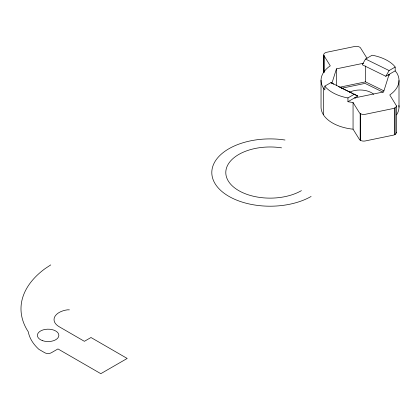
<?xml version="1.0" encoding="UTF-8"?>
<svg xmlns="http://www.w3.org/2000/svg" width="420" height="420" viewBox="0 0 420 420"><rect width="100%" height="100%" fill="white"/><g stroke="black" fill="none" stroke-linecap="round" stroke-linejoin="round"><path stroke-width="0.63" d="M331.879 83.38L336.446 68.849L363.641 63.226M365.536 59.026L362.24 64.738L385.817 76.272L395.178 70.864L395.178 67.058L393.876 65.425A38.981 22.507 0 0 0 373.532 55.471L372.089 55.241L365.536 59.026L389.114 70.56L395.178 67.058M385.817 76.272L389.114 70.56M50.752 264.899L45.108 268.616A112.513 64.958 0 0 0 28.277 331.795A70.681 40.808 0 0 0 38.939 349.377L44.767 352.742A4.662 2.693 0 0 0 51.361 352.742L57.955 348.931L100.816 373.679L127.197 358.449L90.988 337.512L84.383 341.313L59.099 326.681A17.388 10.038 0 0 1 54.71 316.843A17.388 10.038 0 0 1 67.431 309.829L69.395 309.844M366.98 58.244L360.439 47.775A4.662 2.693 0 0 0 360.108 47.465L359.987 47.366A4.662 2.693 0 0 0 354.727 46.478L326.807 52.253A4.662 2.693 0 0 0 325.526 52.657L325.364 52.736A4.662 2.693 0 0 0 323.752 55.109L323.778 55.23A4.662 2.693 0 0 0 323.925 55.582L330.283 65.835A38.981 22.507 0 0 0 323.321 87.98L324.86 89.906L324.86 86.1L330.929 82.598L357.798 96.038L347.949 101.724L347.949 97.918L354.501 94.138M347.949 101.724L353.057 102.533L359.352 112.67A4.662 2.693 0 0 0 360.181 113.5L360.323 113.594A4.662 2.693 0 0 0 365.316 114.298L393.23 108.523A4.662 2.693 0 0 0 394.832 107.961L394.979 107.877A4.662 2.693 0 0 0 396.322 106.024L396.317 105.903A4.662 2.693 0 0 0 396.218 105.425L389.755 94.941A38.981 22.507 0 0 0 396.716 72.796L395.178 70.864M321.038 80.278L321.038 106.927A38.981 22.507 0 0 0 353.057 129.187L359.352 139.325A4.662 2.693 0 0 0 360.181 140.154L360.323 140.243A4.662 2.693 0 0 0 365.316 140.947L393.23 135.172A4.662 2.693 0 0 0 394.832 134.61L394.979 134.526A4.662 2.693 0 0 0 396.322 132.678L396.317 105.903M311.12 196.46L309.666 197.264A58.291 33.652 0 0 1 213.995 181.687A58.291 33.652 0 0 1 281.468 139.545L285.007 140.018M340.237 87.103L365.536 81.868L383.806 90.809M341.659 88.237L365.059 83.396L383.087 92.222M354.501 97.944L383.596 91.922L389.114 74.366L389.114 75.637M347.949 97.918L346.505 97.692A38.981 22.507 0 0 1 326.161 87.738L324.86 86.1M338.347 86.52L350.138 92.29M351.314 92.867L352.495 93.445M353.671 94.022L357.798 96.038M330.929 82.598L333.674 84.184M396.322 132.678L396.317 132.557A4.662 2.693 0 0 0 396.26 132.195M399 80.498L399 107.153M394.979 107.877L394.979 134.526M394.832 107.961L394.832 134.61M365.536 66.003L365.536 81.868M360.323 113.594L360.323 140.243M360.181 113.5L360.181 140.154M353.057 102.533L353.057 129.187M336.446 68.849L336.446 85.349M323.993 55.697L323.993 72.597M323.925 55.582L323.925 72.487M323.752 55.109L323.752 72.665M323.321 87.98L323.321 114.634M301.423 190.638A44.3 25.578 0 0 1 227.304 179.172A44.3 25.578 0 0 1 281.563 147.845M398.906 105.473A38.981 22.507 0 0 1 396.585 114.844M349.534 92.201A16.322 9.424 0 0 1 373.674 94.264M355.12 98.049A16.322 9.424 0 0 1 355.735 97.949M42.399 340.604A10.726 6.19 0 0 0 58.842 335.612A10.726 6.19 0 0 0 43.129 329.889A10.726 6.19 0 0 0 42.399 340.604"/></g></svg>
